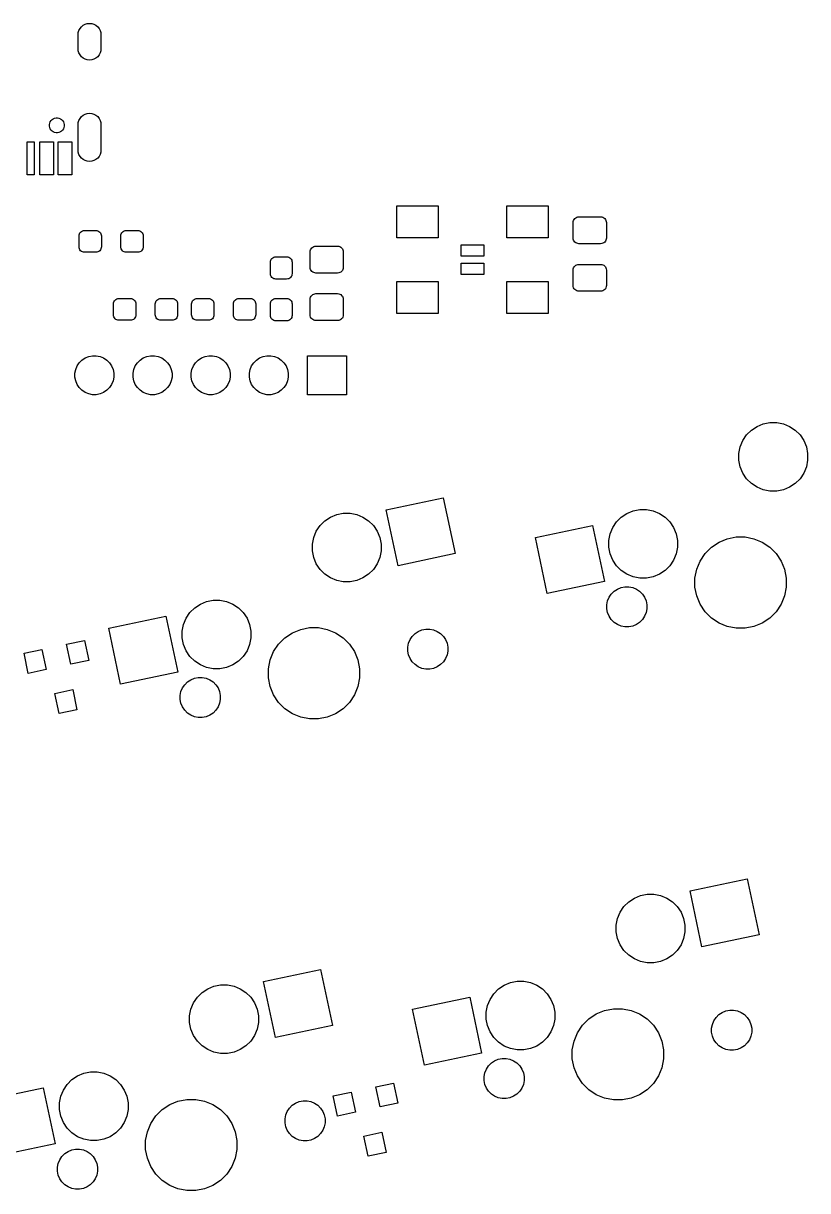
# Model space of a CAD drawing. Extents: x 25 to 360, y 20 to 134.
# Drawn here: x 194.9 to 229.2, y 83.1 to 134.1 of the extents above; entities that cross this region are included whole.
import ezdxf

# ---------------------------------------------------------------- set-up
doc = ezdxf.new("R2010")
doc.units = 0
doc.layers.add('BLACK', color=7, linetype='CONTINUOUS')

msp = doc.modelspace()

# ---------------------------------------------------------------- linework, layer by layer
at = {"layer": 'BLACK', "linetype": 'CONTINUOUS'}
for p, q in [((197.291, 133.642), (197.299, 133.715)), ((197.291, 132.993), (197.291, 133.642)), ((197.299, 133.715), (197.327, 133.81)), ((197.327, 133.81), (197.374, 133.897)), ((197.374, 133.897), (197.436, 133.973)), ((197.436, 133.973), (197.512, 134.035)), ((197.512, 134.035), (197.599, 134.082)), ((197.599, 134.082), (197.693, 134.11)), ((197.693, 134.11), (197.791, 134.12)), ((197.791, 134.12), (197.89, 134.11)), ((197.89, 134.11), (197.984, 134.082)), ((197.984, 134.082), (198.071, 134.035)), ((198.071, 134.035), (198.147, 133.973)), ((198.147, 133.973), (198.209, 133.897)), ((198.209, 133.897), (198.256, 133.81)), ((198.256, 133.81), (198.284, 133.715)), ((198.284, 133.715), (198.291, 133.642)), ((198.291, 133.642), (198.291, 132.993)), ((197.299, 132.919), (197.291, 132.993)), ((197.327, 132.825), (197.299, 132.919)), ((197.374, 132.738), (197.327, 132.825)), ((197.436, 132.662), (197.374, 132.738)), ((197.512, 132.6), (197.436, 132.662)), ((197.599, 132.553), (197.512, 132.6)), ((198.071, 132.6), (197.984, 132.553)), ((198.147, 132.662), (198.071, 132.6)), ((198.209, 132.738), (198.147, 132.662)), ((198.256, 132.825), (198.209, 132.738)), ((198.284, 132.919), (198.256, 132.825)), ((198.291, 132.993), (198.284, 132.919)), ((197.693, 132.525), (197.599, 132.553)), ((197.791, 132.515), (197.693, 132.525)), ((197.89, 132.525), (197.791, 132.515)), ((197.984, 132.553), (197.89, 132.525)), ((197.436, 130.043), (197.512, 130.105)), ((197.512, 130.105), (197.599, 130.152)), ((197.599, 130.152), (197.693, 130.18)), ((197.693, 130.18), (197.791, 130.19)), ((197.791, 130.19), (197.89, 130.18)), ((197.89, 130.18), (197.984, 130.152)), ((197.984, 130.152), (198.071, 130.105)), ((198.071, 130.105), (198.147, 130.043)), ((196.036, 129.699), (196.049, 129.762)), ((196.036, 129.635), (196.036, 129.699)), ((196.049, 129.573), (196.036, 129.635)), ((196.049, 129.762), (196.073, 129.821)), ((196.073, 129.513), (196.049, 129.573)), ((196.073, 129.821), (196.109, 129.875)), ((196.109, 129.875), (196.154, 129.92)), ((196.154, 129.92), (196.208, 129.955)), ((196.208, 129.955), (196.267, 129.98)), ((196.267, 129.98), (196.329, 129.992)), ((196.329, 129.992), (196.394, 129.992)), ((196.394, 129.992), (196.456, 129.98)), ((196.456, 129.98), (196.515, 129.955)), ((196.515, 129.955), (196.569, 129.92)), ((196.569, 129.92), (196.614, 129.875)), ((196.614, 129.875), (196.65, 129.821)), ((196.65, 129.821), (196.674, 129.762)), ((196.674, 129.573), (196.65, 129.513)), ((196.674, 129.762), (196.686, 129.699)), ((196.686, 129.635), (196.674, 129.573)), ((196.686, 129.699), (196.686, 129.635)), ((197.291, 129.712), (197.299, 129.785)), ((197.291, 128.563), (197.291, 129.712)), ((197.299, 129.785), (197.327, 129.88)), ((197.327, 129.88), (197.374, 129.967)), ((197.374, 129.967), (197.436, 130.043)), ((198.147, 130.043), (198.209, 129.967)), ((198.209, 129.967), (198.256, 129.88)), ((198.256, 129.88), (198.284, 129.785)), ((198.284, 129.785), (198.291, 129.712)), ((198.291, 129.712), (198.291, 128.563)), ((196.109, 129.46), (196.073, 129.513)), ((196.154, 129.415), (196.109, 129.46)), ((196.208, 129.379), (196.154, 129.415)), ((196.267, 129.355), (196.208, 129.379)), ((196.329, 129.342), (196.267, 129.355)), ((196.394, 129.342), (196.329, 129.342)), ((196.456, 129.355), (196.394, 129.342)), ((196.515, 129.379), (196.456, 129.355)), ((196.569, 129.415), (196.515, 129.379)), ((196.614, 129.46), (196.569, 129.415)), ((196.65, 129.513), (196.614, 129.46)), ((195.071, 127.497), (195.071, 128.947)), ((195.071, 128.947), (195.371, 128.947)), ((195.371, 128.947), (195.371, 127.497)), ((195.621, 127.497), (195.621, 128.947)), ((195.621, 128.947), (196.221, 128.947)), ((196.221, 128.947), (196.221, 127.497)), ((196.421, 127.497), (196.421, 128.947)), ((196.421, 128.947), (197.021, 128.947)), ((197.021, 128.947), (197.021, 127.497)), ((197.299, 128.489), (197.291, 128.563)), ((198.291, 128.563), (198.284, 128.489)), ((197.327, 128.395), (197.299, 128.489)), ((197.374, 128.308), (197.327, 128.395)), ((197.436, 128.232), (197.374, 128.308)), ((197.512, 128.17), (197.436, 128.232)), ((197.599, 128.123), (197.512, 128.17)), ((197.693, 128.095), (197.599, 128.123)), ((197.791, 128.085), (197.693, 128.095)), ((197.89, 128.095), (197.791, 128.085)), ((197.984, 128.123), (197.89, 128.095)), ((198.071, 128.17), (197.984, 128.123)), ((198.147, 128.232), (198.071, 128.17)), ((198.209, 128.308), (198.147, 128.232)), ((198.256, 128.395), (198.209, 128.308)), ((198.284, 128.489), (198.256, 128.395)), ((195.371, 127.497), (195.071, 127.497)), ((196.221, 127.497), (195.621, 127.497)), ((197.021, 127.497), (196.421, 127.497)), ((211.22, 124.747), (211.22, 126.147)), ((211.22, 126.147), (213.02, 126.147)), ((213.02, 126.147), (213.02, 124.747)), ((216.02, 124.747), (216.02, 126.147)), ((216.02, 126.147), (217.82, 126.147)), ((217.82, 126.147), (217.82, 124.747)), ((218.916, 125.416), (218.921, 125.465)), ((218.921, 125.465), (218.936, 125.512)), ((218.936, 125.512), (218.959, 125.555)), ((218.959, 125.555), (218.99, 125.593)), ((218.99, 125.593), (219.028, 125.624)), ((219.028, 125.624), (219.071, 125.647)), ((219.071, 125.647), (219.118, 125.661)), ((219.118, 125.661), (219.166, 125.666)), ((219.166, 125.666), (220.116, 125.666)), ((220.116, 125.666), (220.165, 125.661)), ((220.165, 125.661), (220.212, 125.647)), ((220.212, 125.647), (220.255, 125.624)), ((220.255, 125.624), (220.293, 125.593)), ((220.293, 125.593), (220.324, 125.555)), ((220.324, 125.555), (220.347, 125.512)), ((220.347, 125.512), (220.362, 125.465)), ((220.362, 125.465), (220.366, 125.416)), ((197.35, 124.921), (197.372, 124.962)), ((197.372, 124.962), (197.401, 124.998)), ((197.401, 124.998), (197.437, 125.027)), ((197.437, 125.027), (197.478, 125.049)), ((197.478, 125.049), (197.523, 125.063)), ((197.523, 125.063), (197.569, 125.067)), ((197.569, 125.067), (198.069, 125.067)), ((198.069, 125.067), (198.115, 125.063)), ((198.115, 125.063), (198.16, 125.049)), ((198.16, 125.049), (198.201, 125.027)), ((198.201, 125.027), (198.237, 124.998)), ((198.237, 124.998), (198.266, 124.962)), ((198.266, 124.962), (198.288, 124.921)), ((199.175, 124.921), (199.197, 124.962)), ((199.197, 124.962), (199.226, 124.998)), ((199.226, 124.998), (199.262, 125.027)), ((199.262, 125.027), (199.303, 125.049)), ((199.303, 125.049), (199.348, 125.063)), ((199.348, 125.063), (199.394, 125.067)), ((199.394, 125.067), (199.894, 125.067)), ((199.894, 125.067), (199.94, 125.063)), ((199.94, 125.063), (199.985, 125.049)), ((199.985, 125.049), (200.026, 125.027)), ((200.026, 125.027), (200.062, 124.998)), ((200.062, 124.998), (200.091, 124.962)), ((200.091, 124.962), (200.113, 124.921)), ((218.916, 124.741), (218.916, 125.416)), ((220.366, 125.416), (220.366, 124.741)), ((197.331, 124.83), (197.336, 124.876)), ((197.331, 124.355), (197.331, 124.83)), ((197.336, 124.876), (197.35, 124.921)), ((198.288, 124.921), (198.302, 124.876)), ((198.302, 124.876), (198.306, 124.83)), ((198.306, 124.83), (198.306, 124.355)), ((199.156, 124.83), (199.161, 124.876)), ((199.156, 124.355), (199.156, 124.83)), ((199.161, 124.876), (199.175, 124.921)), ((200.113, 124.921), (200.127, 124.876)), ((200.127, 124.876), (200.131, 124.83)), ((200.131, 124.83), (200.131, 124.355)), ((213.02, 124.747), (211.22, 124.747)), ((214.02, 123.947), (214.02, 124.447)), ((214.02, 124.447), (215.02, 124.447)), ((215.02, 124.447), (215.02, 123.947)), ((217.82, 124.747), (216.02, 124.747)), ((218.921, 124.692), (218.916, 124.741)), ((218.936, 124.645), (218.921, 124.692)), ((218.959, 124.602), (218.936, 124.645)), ((218.99, 124.564), (218.959, 124.602)), ((219.028, 124.533), (218.99, 124.564)), ((219.071, 124.51), (219.028, 124.533)), ((219.118, 124.496), (219.071, 124.51)), ((219.166, 124.491), (219.118, 124.496)), ((220.116, 124.491), (219.166, 124.491)), ((220.165, 124.496), (220.116, 124.491)), ((220.212, 124.51), (220.165, 124.496)), ((220.255, 124.533), (220.212, 124.51)), ((220.293, 124.564), (220.255, 124.533)), ((220.324, 124.602), (220.293, 124.564)), ((220.347, 124.645), (220.324, 124.602)), ((220.362, 124.692), (220.347, 124.645)), ((220.366, 124.741), (220.362, 124.692)), ((197.336, 124.309), (197.331, 124.355)), ((197.35, 124.264), (197.336, 124.309)), ((197.372, 124.223), (197.35, 124.264)), ((197.401, 124.187), (197.372, 124.223)), ((197.437, 124.157), (197.401, 124.187)), ((197.478, 124.135), (197.437, 124.157)), ((197.523, 124.122), (197.478, 124.135)), ((197.569, 124.117), (197.523, 124.122)), ((198.069, 124.117), (197.569, 124.117)), ((198.115, 124.122), (198.069, 124.117)), ((198.16, 124.135), (198.115, 124.122)), ((198.201, 124.157), (198.16, 124.135)), ((198.237, 124.187), (198.201, 124.157)), ((198.266, 124.223), (198.237, 124.187)), ((198.288, 124.264), (198.266, 124.223)), ((198.302, 124.309), (198.288, 124.264)), ((198.306, 124.355), (198.302, 124.309)), ((199.161, 124.309), (199.156, 124.355)), ((199.175, 124.264), (199.161, 124.309)), ((199.197, 124.223), (199.175, 124.264)), ((199.226, 124.187), (199.197, 124.223)), ((199.262, 124.157), (199.226, 124.187)), ((199.303, 124.135), (199.262, 124.157)), ((199.348, 124.122), (199.303, 124.135)), ((199.394, 124.117), (199.348, 124.122)), ((199.894, 124.117), (199.394, 124.117)), ((199.94, 124.122), (199.894, 124.117)), ((199.985, 124.135), (199.94, 124.122)), ((200.026, 124.157), (199.985, 124.135)), ((200.062, 124.187), (200.026, 124.157)), ((200.091, 124.223), (200.062, 124.187)), ((200.113, 124.264), (200.091, 124.223)), ((200.127, 124.309), (200.113, 124.264)), ((200.131, 124.355), (200.127, 124.309)), ((207.426, 124.135), (207.431, 124.184)), ((207.426, 123.46), (207.426, 124.135)), ((207.431, 124.184), (207.446, 124.231)), ((207.446, 124.231), (207.469, 124.274)), ((207.469, 124.274), (207.5, 124.312)), ((207.5, 124.312), (207.538, 124.343)), ((207.538, 124.343), (207.581, 124.366)), ((207.581, 124.366), (207.628, 124.38)), ((207.628, 124.38), (207.676, 124.385)), ((207.676, 124.385), (208.626, 124.385)), ((208.626, 124.385), (208.675, 124.38)), ((208.675, 124.38), (208.722, 124.366)), ((208.722, 124.366), (208.765, 124.343)), ((208.765, 124.343), (208.803, 124.312)), ((208.803, 124.312), (208.834, 124.274)), ((208.834, 124.274), (208.857, 124.231)), ((208.857, 124.231), (208.872, 124.184)), ((208.872, 124.184), (208.876, 124.135)), ((208.876, 124.135), (208.876, 123.46)), ((215.02, 123.947), (214.02, 123.947)), ((205.688, 123.685), (205.692, 123.731)), ((205.688, 123.185), (205.688, 123.685)), ((205.692, 123.731), (205.706, 123.776)), ((205.706, 123.776), (205.728, 123.817)), ((205.728, 123.817), (205.757, 123.853)), ((205.757, 123.853), (205.793, 123.882)), ((205.793, 123.882), (205.834, 123.904)), ((205.834, 123.904), (205.879, 123.918)), ((205.879, 123.918), (205.925, 123.922)), ((205.925, 123.922), (206.4, 123.922)), ((206.4, 123.922), (206.447, 123.918)), ((206.447, 123.918), (206.491, 123.904)), ((206.491, 123.904), (206.532, 123.882)), ((206.532, 123.882), (206.568, 123.853)), ((206.568, 123.853), (206.598, 123.817)), ((206.598, 123.817), (206.62, 123.776)), ((206.62, 123.776), (206.633, 123.731)), ((206.633, 123.731), (206.638, 123.685)), ((206.638, 123.685), (206.638, 123.185)), ((207.431, 123.411), (207.426, 123.46)), ((208.876, 123.46), (208.872, 123.411)), ((214.02, 123.147), (214.02, 123.647)), ((214.02, 123.647), (215.02, 123.647)), ((215.02, 123.647), (215.02, 123.147)), ((218.921, 123.39), (218.936, 123.437)), ((218.936, 123.437), (218.959, 123.48)), ((218.959, 123.48), (218.99, 123.518)), ((218.99, 123.518), (219.028, 123.549)), ((219.028, 123.549), (219.071, 123.572)), ((219.071, 123.572), (219.118, 123.586)), ((219.118, 123.586), (219.166, 123.591)), ((219.166, 123.591), (220.116, 123.591)), ((220.116, 123.591), (220.165, 123.586)), ((220.165, 123.586), (220.212, 123.572)), ((220.212, 123.572), (220.255, 123.549)), ((220.255, 123.549), (220.293, 123.518)), ((220.293, 123.518), (220.324, 123.48)), ((220.324, 123.48), (220.347, 123.437)), ((220.347, 123.437), (220.362, 123.39)), ((205.692, 123.139), (205.688, 123.185)), ((205.706, 123.094), (205.692, 123.139)), ((205.728, 123.053), (205.706, 123.094)), ((205.757, 123.017), (205.728, 123.053)), ((205.793, 122.987), (205.757, 123.017)), ((205.834, 122.965), (205.793, 122.987)), ((205.879, 122.952), (205.834, 122.965)), ((205.925, 122.947), (205.879, 122.952)), ((206.4, 122.947), (205.925, 122.947)), ((206.447, 122.952), (206.4, 122.947)), ((206.491, 122.965), (206.447, 122.952)), ((206.532, 122.987), (206.491, 122.965)), ((206.568, 123.017), (206.532, 122.987)), ((206.598, 123.053), (206.568, 123.017)), ((206.62, 123.094), (206.598, 123.053)), ((206.633, 123.139), (206.62, 123.094)), ((206.638, 123.185), (206.633, 123.139)), ((207.446, 123.364), (207.431, 123.411)), ((207.469, 123.321), (207.446, 123.364)), ((207.5, 123.283), (207.469, 123.321)), ((207.538, 123.252), (207.5, 123.283)), ((207.581, 123.229), (207.538, 123.252)), ((207.628, 123.215), (207.581, 123.229)), ((207.676, 123.21), (207.628, 123.215)), ((208.626, 123.21), (207.676, 123.21)), ((208.675, 123.215), (208.626, 123.21)), ((208.722, 123.229), (208.675, 123.215)), ((208.765, 123.252), (208.722, 123.229)), ((208.803, 123.283), (208.765, 123.252)), ((208.834, 123.321), (208.803, 123.283)), ((208.857, 123.364), (208.834, 123.321)), ((208.872, 123.411), (208.857, 123.364)), ((215.02, 123.147), (214.02, 123.147)), ((218.916, 123.341), (218.921, 123.39)), ((218.916, 122.666), (218.916, 123.341)), ((220.362, 123.39), (220.366, 123.341)), ((220.366, 123.341), (220.366, 122.666)), ((211.22, 121.447), (211.22, 122.847)), ((211.22, 122.847), (213.02, 122.847)), ((213.02, 122.847), (213.02, 121.447)), ((216.02, 121.447), (216.02, 122.847)), ((216.02, 122.847), (217.82, 122.847)), ((217.82, 122.847), (217.82, 121.447)), ((218.921, 122.617), (218.916, 122.666)), ((218.936, 122.57), (218.921, 122.617)), ((218.959, 122.527), (218.936, 122.57)), ((218.99, 122.489), (218.959, 122.527)), ((219.028, 122.458), (218.99, 122.489)), ((219.071, 122.435), (219.028, 122.458)), ((219.118, 122.421), (219.071, 122.435)), ((219.166, 122.416), (219.118, 122.421)), ((220.116, 122.416), (219.166, 122.416)), ((220.165, 122.421), (220.116, 122.416)), ((220.212, 122.435), (220.165, 122.421)), ((220.255, 122.458), (220.212, 122.435)), ((220.293, 122.489), (220.255, 122.458)), ((220.324, 122.527), (220.293, 122.489)), ((220.347, 122.57), (220.324, 122.527)), ((220.362, 122.617), (220.347, 122.57)), ((220.366, 122.666), (220.362, 122.617)), ((198.839, 121.86), (198.844, 121.906)), ((198.844, 121.906), (198.857, 121.951)), ((198.857, 121.951), (198.879, 121.992)), ((198.879, 121.992), (198.909, 122.028)), ((198.909, 122.028), (198.945, 122.057)), ((198.945, 122.057), (198.986, 122.079)), ((198.986, 122.079), (199.03, 122.093)), ((199.03, 122.093), (199.076, 122.097)), ((199.076, 122.097), (199.576, 122.097)), ((199.576, 122.097), (199.623, 122.093)), ((199.623, 122.093), (199.667, 122.079)), ((199.667, 122.079), (199.708, 122.057)), ((199.708, 122.057), (199.744, 122.028)), ((199.744, 122.028), (199.774, 121.992)), ((199.774, 121.992), (199.796, 121.951)), ((199.796, 121.951), (199.809, 121.906)), ((199.809, 121.906), (199.814, 121.86)), ((200.664, 121.86), (200.669, 121.906)), ((200.669, 121.906), (200.682, 121.951)), ((200.682, 121.951), (200.704, 121.992)), ((200.704, 121.992), (200.734, 122.028)), ((200.734, 122.028), (200.77, 122.057)), ((200.77, 122.057), (200.811, 122.079)), ((200.811, 122.079), (200.855, 122.093)), ((200.855, 122.093), (200.901, 122.097)), ((200.901, 122.097), (201.401, 122.097)), ((201.401, 122.097), (201.448, 122.093)), ((201.448, 122.093), (201.492, 122.079)), ((201.492, 122.079), (201.533, 122.057)), ((201.533, 122.057), (201.569, 122.028)), ((201.569, 122.028), (201.599, 121.992)), ((201.599, 121.992), (201.621, 121.951)), ((201.621, 121.951), (201.634, 121.906)), ((201.634, 121.906), (201.639, 121.86)), ((202.25, 121.86), (202.255, 121.906)), ((202.255, 121.906), (202.268, 121.951)), ((202.268, 121.951), (202.29, 121.992)), ((202.29, 121.992), (202.32, 122.028)), ((202.32, 122.028), (202.356, 122.057)), ((202.356, 122.057), (202.397, 122.079)), ((202.397, 122.079), (202.441, 122.093)), ((202.441, 122.093), (202.488, 122.097)), ((202.488, 122.097), (202.988, 122.097)), ((202.988, 122.097), (203.034, 122.093)), ((203.034, 122.093), (203.079, 122.079)), ((203.079, 122.079), (203.12, 122.057)), ((203.12, 122.057), (203.156, 122.028)), ((203.156, 122.028), (203.185, 121.992)), ((203.185, 121.992), (203.207, 121.951)), ((203.207, 121.951), (203.221, 121.906)), ((203.221, 121.906), (203.225, 121.86)), ((204.075, 121.86), (204.08, 121.906)), ((204.08, 121.906), (204.093, 121.951)), ((204.093, 121.951), (204.115, 121.992)), ((204.115, 121.992), (204.145, 122.028)), ((204.145, 122.028), (204.181, 122.057)), ((204.181, 122.057), (204.222, 122.079)), ((204.222, 122.079), (204.266, 122.093)), ((204.266, 122.093), (204.313, 122.097)), ((204.313, 122.097), (204.813, 122.097)), ((204.813, 122.097), (204.859, 122.093)), ((204.859, 122.093), (204.904, 122.079)), ((204.904, 122.079), (204.945, 122.057)), ((204.945, 122.057), (204.981, 122.028)), ((204.981, 122.028), (205.01, 121.992)), ((205.01, 121.992), (205.032, 121.951)), ((205.032, 121.951), (205.046, 121.906)), ((205.046, 121.906), (205.05, 121.86)), ((205.688, 121.86), (205.692, 121.906)), ((205.692, 121.906), (205.706, 121.951)), ((205.706, 121.951), (205.728, 121.992)), ((205.728, 121.992), (205.757, 122.028)), ((205.757, 122.028), (205.793, 122.057)), ((205.793, 122.057), (205.834, 122.079)), ((205.834, 122.079), (205.879, 122.093)), ((205.879, 122.093), (205.925, 122.097)), ((205.925, 122.097), (206.4, 122.097)), ((206.4, 122.097), (206.447, 122.093)), ((206.447, 122.093), (206.491, 122.079)), ((206.491, 122.079), (206.532, 122.057)), ((206.532, 122.057), (206.568, 122.028)), ((206.568, 122.028), (206.598, 121.992)), ((206.598, 121.992), (206.62, 121.951)), ((206.62, 121.951), (206.633, 121.906)), ((206.633, 121.906), (206.638, 121.86)), ((207.426, 122.06), (207.431, 122.109)), ((207.426, 121.385), (207.426, 122.06)), ((207.431, 122.109), (207.446, 122.156)), ((207.446, 122.156), (207.469, 122.199)), ((207.469, 122.199), (207.5, 122.237)), ((207.5, 122.237), (207.538, 122.268)), ((207.538, 122.268), (207.581, 122.291)), ((207.581, 122.291), (207.628, 122.305)), ((207.628, 122.305), (207.676, 122.31)), ((207.676, 122.31), (208.626, 122.31)), ((208.626, 122.31), (208.675, 122.305)), ((208.675, 122.305), (208.722, 122.291)), ((208.722, 122.291), (208.765, 122.268)), ((208.765, 122.268), (208.803, 122.237)), ((208.803, 122.237), (208.834, 122.199)), ((208.834, 122.199), (208.857, 122.156)), ((208.857, 122.156), (208.872, 122.109)), ((208.872, 122.109), (208.876, 122.06)), ((208.876, 122.06), (208.876, 121.385)), ((198.839, 121.385), (198.839, 121.86)), ((198.844, 121.339), (198.839, 121.385)), ((199.814, 121.385), (199.809, 121.339)), ((199.814, 121.86), (199.814, 121.385)), ((200.664, 121.385), (200.664, 121.86)), ((200.669, 121.339), (200.664, 121.385)), ((201.639, 121.385), (201.634, 121.339)), ((201.639, 121.86), (201.639, 121.385)), ((202.25, 121.385), (202.25, 121.86)), ((202.255, 121.339), (202.25, 121.385)), ((203.225, 121.385), (203.221, 121.339)), ((203.225, 121.86), (203.225, 121.385)), ((204.075, 121.385), (204.075, 121.86)), ((204.08, 121.339), (204.075, 121.385)), ((205.05, 121.385), (205.046, 121.339)), ((205.05, 121.86), (205.05, 121.385)), ((205.688, 121.36), (205.688, 121.86)), ((206.638, 121.86), (206.638, 121.36)), ((207.431, 121.336), (207.426, 121.385)), ((208.876, 121.385), (208.872, 121.336)), ((213.02, 121.447), (211.22, 121.447)), ((217.82, 121.447), (216.02, 121.447)), ((198.857, 121.294), (198.844, 121.339)), ((198.879, 121.253), (198.857, 121.294)), ((198.909, 121.217), (198.879, 121.253)), ((198.945, 121.187), (198.909, 121.217)), ((198.986, 121.165), (198.945, 121.187)), ((199.03, 121.152), (198.986, 121.165)), ((199.076, 121.147), (199.03, 121.152)), ((199.576, 121.147), (199.076, 121.147)), ((199.623, 121.152), (199.576, 121.147)), ((199.667, 121.165), (199.623, 121.152)), ((199.708, 121.187), (199.667, 121.165)), ((199.744, 121.217), (199.708, 121.187)), ((199.774, 121.253), (199.744, 121.217)), ((199.796, 121.294), (199.774, 121.253)), ((199.809, 121.339), (199.796, 121.294)), ((200.682, 121.294), (200.669, 121.339)), ((200.704, 121.253), (200.682, 121.294)), ((200.734, 121.217), (200.704, 121.253)), ((200.77, 121.187), (200.734, 121.217)), ((200.811, 121.165), (200.77, 121.187)), ((200.855, 121.152), (200.811, 121.165)), ((200.901, 121.147), (200.855, 121.152)), ((201.401, 121.147), (200.901, 121.147)), ((201.448, 121.152), (201.401, 121.147)), ((201.492, 121.165), (201.448, 121.152)), ((201.533, 121.187), (201.492, 121.165)), ((201.569, 121.217), (201.533, 121.187)), ((201.599, 121.253), (201.569, 121.217)), ((201.621, 121.294), (201.599, 121.253)), ((201.634, 121.339), (201.621, 121.294)), ((202.268, 121.294), (202.255, 121.339)), ((202.29, 121.253), (202.268, 121.294)), ((202.32, 121.217), (202.29, 121.253)), ((202.356, 121.187), (202.32, 121.217)), ((202.397, 121.165), (202.356, 121.187)), ((202.441, 121.152), (202.397, 121.165)), ((202.488, 121.147), (202.441, 121.152)), ((202.988, 121.147), (202.488, 121.147)), ((203.034, 121.152), (202.988, 121.147)), ((203.079, 121.165), (203.034, 121.152)), ((203.12, 121.187), (203.079, 121.165)), ((203.156, 121.217), (203.12, 121.187)), ((203.185, 121.253), (203.156, 121.217)), ((203.207, 121.294), (203.185, 121.253)), ((203.221, 121.339), (203.207, 121.294)), ((204.093, 121.294), (204.08, 121.339)), ((204.115, 121.253), (204.093, 121.294)), ((204.145, 121.217), (204.115, 121.253)), ((204.181, 121.187), (204.145, 121.217)), ((204.222, 121.165), (204.181, 121.187)), ((204.266, 121.152), (204.222, 121.165)), ((204.313, 121.147), (204.266, 121.152)), ((204.813, 121.147), (204.313, 121.147)), ((204.859, 121.152), (204.813, 121.147)), ((204.904, 121.165), (204.859, 121.152)), ((204.945, 121.187), (204.904, 121.165)), ((204.981, 121.217), (204.945, 121.187)), ((205.01, 121.253), (204.981, 121.217)), ((205.032, 121.294), (205.01, 121.253)), ((205.046, 121.339), (205.032, 121.294)), ((205.692, 121.314), (205.688, 121.36)), ((205.706, 121.269), (205.692, 121.314)), ((205.728, 121.228), (205.706, 121.269)), ((205.757, 121.192), (205.728, 121.228)), ((205.793, 121.162), (205.757, 121.192)), ((205.834, 121.14), (205.793, 121.162)), ((205.879, 121.127), (205.834, 121.14)), ((205.925, 121.122), (205.879, 121.127)), ((206.4, 121.122), (205.925, 121.122)), ((206.447, 121.127), (206.4, 121.122)), ((206.491, 121.14), (206.447, 121.127)), ((206.532, 121.162), (206.491, 121.14)), ((206.568, 121.192), (206.532, 121.162)), ((206.598, 121.228), (206.568, 121.192)), ((206.62, 121.269), (206.598, 121.228)), ((206.633, 121.314), (206.62, 121.269)), ((206.638, 121.36), (206.633, 121.314)), ((207.446, 121.289), (207.431, 121.336)), ((207.469, 121.246), (207.446, 121.289)), ((207.5, 121.208), (207.469, 121.246)), ((207.538, 121.177), (207.5, 121.208)), ((207.581, 121.154), (207.538, 121.177)), ((207.628, 121.14), (207.581, 121.154)), ((207.676, 121.135), (207.628, 121.14)), ((208.626, 121.135), (207.676, 121.135)), ((208.675, 121.14), (208.626, 121.135)), ((208.722, 121.154), (208.675, 121.14)), ((208.765, 121.177), (208.722, 121.154)), ((208.803, 121.208), (208.765, 121.177)), ((208.834, 121.246), (208.803, 121.208)), ((208.857, 121.289), (208.834, 121.246)), ((208.872, 121.336), (208.857, 121.289)), ((197.343, 119.289), (197.461, 119.408)), ((197.461, 119.408), (197.6, 119.501)), ((197.6, 119.501), (197.755, 119.565)), ((197.755, 119.565), (197.919, 119.597)), ((197.919, 119.597), (198.086, 119.597)), ((198.086, 119.597), (198.251, 119.565)), ((198.251, 119.565), (198.405, 119.501)), ((198.405, 119.501), (198.545, 119.408)), ((198.545, 119.408), (198.663, 119.289)), ((199.883, 119.289), (200.001, 119.408)), ((200.001, 119.408), (200.14, 119.501)), ((200.14, 119.501), (200.295, 119.565)), ((200.295, 119.565), (200.459, 119.597)), ((200.459, 119.597), (200.626, 119.597)), ((200.626, 119.597), (200.791, 119.565)), ((200.791, 119.565), (200.945, 119.501)), ((200.945, 119.501), (201.085, 119.408)), ((201.085, 119.408), (201.203, 119.289)), ((202.423, 119.289), (202.541, 119.408)), ((202.541, 119.408), (202.68, 119.501)), ((202.68, 119.501), (202.835, 119.565)), ((202.835, 119.565), (202.999, 119.597)), ((202.999, 119.597), (203.166, 119.597)), ((203.166, 119.597), (203.331, 119.565)), ((203.331, 119.565), (203.485, 119.501)), ((203.485, 119.501), (203.625, 119.408)), ((203.625, 119.408), (203.743, 119.289)), ((204.963, 119.289), (205.081, 119.408)), ((205.081, 119.408), (205.22, 119.501)), ((205.22, 119.501), (205.375, 119.565)), ((205.375, 119.565), (205.539, 119.597)), ((205.539, 119.597), (205.706, 119.597)), ((205.706, 119.597), (205.871, 119.565)), ((205.871, 119.565), (206.025, 119.501)), ((206.025, 119.501), (206.165, 119.408)), ((206.165, 119.408), (206.283, 119.289)), ((207.313, 117.897), (207.313, 119.597)), ((207.313, 119.597), (209.013, 119.597)), ((209.013, 119.597), (209.013, 117.897)), ((197.153, 118.831), (197.185, 118.995)), ((197.153, 118.664), (197.153, 118.831)), ((197.185, 118.995), (197.249, 119.15)), ((197.249, 119.15), (197.343, 119.289)), ((198.663, 119.289), (198.756, 119.15)), ((198.756, 119.15), (198.82, 118.995)), ((198.82, 118.995), (198.853, 118.831)), ((198.853, 118.831), (198.853, 118.664)), ((199.693, 118.831), (199.725, 118.995)), ((199.693, 118.664), (199.693, 118.831)), ((199.725, 118.995), (199.789, 119.15)), ((199.789, 119.15), (199.883, 119.289)), ((201.203, 119.289), (201.296, 119.15)), ((201.296, 119.15), (201.36, 118.995)), ((201.36, 118.995), (201.393, 118.831)), ((201.393, 118.831), (201.393, 118.664)), ((202.233, 118.831), (202.265, 118.995)), ((202.233, 118.664), (202.233, 118.831)), ((202.265, 118.995), (202.329, 119.15)), ((202.329, 119.15), (202.423, 119.289)), ((203.743, 119.289), (203.836, 119.15)), ((203.836, 119.15), (203.9, 118.995)), ((203.9, 118.995), (203.933, 118.831)), ((203.933, 118.831), (203.933, 118.664)), ((204.773, 118.831), (204.805, 118.995)), ((204.773, 118.664), (204.773, 118.831)), ((204.805, 118.995), (204.869, 119.15)), ((204.869, 119.15), (204.963, 119.289)), ((206.283, 119.289), (206.376, 119.15)), ((206.376, 119.15), (206.44, 118.995)), ((206.44, 118.995), (206.473, 118.831)), ((206.473, 118.831), (206.473, 118.664)), ((197.185, 118.499), (197.153, 118.664)), ((197.249, 118.345), (197.185, 118.499)), ((197.343, 118.206), (197.249, 118.345)), ((198.756, 118.345), (198.663, 118.206)), ((198.82, 118.499), (198.756, 118.345)), ((198.853, 118.664), (198.82, 118.499)), ((199.725, 118.499), (199.693, 118.664)), ((199.789, 118.345), (199.725, 118.499)), ((199.883, 118.206), (199.789, 118.345)), ((201.296, 118.345), (201.203, 118.206)), ((201.36, 118.499), (201.296, 118.345)), ((201.393, 118.664), (201.36, 118.499)), ((202.265, 118.499), (202.233, 118.664)), ((202.329, 118.345), (202.265, 118.499)), ((202.423, 118.206), (202.329, 118.345)), ((203.836, 118.345), (203.743, 118.206)), ((203.9, 118.499), (203.836, 118.345)), ((203.933, 118.664), (203.9, 118.499)), ((204.805, 118.499), (204.773, 118.664)), ((204.869, 118.345), (204.805, 118.499)), ((204.963, 118.206), (204.869, 118.345)), ((206.376, 118.345), (206.283, 118.206)), ((206.44, 118.499), (206.376, 118.345)), ((206.473, 118.664), (206.44, 118.499)), ((197.461, 118.087), (197.343, 118.206)), ((197.6, 117.994), (197.461, 118.087)), ((197.755, 117.93), (197.6, 117.994)), ((197.919, 117.897), (197.755, 117.93)), ((198.086, 117.897), (197.919, 117.897)), ((198.251, 117.93), (198.086, 117.897)), ((198.405, 117.994), (198.251, 117.93)), ((198.545, 118.087), (198.405, 117.994)), ((198.663, 118.206), (198.545, 118.087)), ((200.001, 118.087), (199.883, 118.206)), ((200.14, 117.994), (200.001, 118.087)), ((200.295, 117.93), (200.14, 117.994)), ((200.459, 117.897), (200.295, 117.93)), ((200.626, 117.897), (200.459, 117.897)), ((200.791, 117.93), (200.626, 117.897)), ((200.945, 117.994), (200.791, 117.93)), ((201.085, 118.087), (200.945, 117.994)), ((201.203, 118.206), (201.085, 118.087)), ((202.541, 118.087), (202.423, 118.206)), ((202.68, 117.994), (202.541, 118.087)), ((202.835, 117.93), (202.68, 117.994)), ((202.999, 117.897), (202.835, 117.93)), ((203.166, 117.897), (202.999, 117.897)), ((203.331, 117.93), (203.166, 117.897)), ((203.485, 117.994), (203.331, 117.93)), ((203.625, 118.087), (203.485, 117.994)), ((203.743, 118.206), (203.625, 118.087)), ((205.081, 118.087), (204.963, 118.206)), ((205.22, 117.994), (205.081, 118.087)), ((205.375, 117.93), (205.22, 117.994)), ((205.539, 117.897), (205.375, 117.93)), ((205.706, 117.897), (205.539, 117.897)), ((205.871, 117.93), (205.706, 117.897)), ((206.025, 117.994), (205.871, 117.93)), ((206.165, 118.087), (206.025, 117.994)), ((206.283, 118.206), (206.165, 118.087)), ((209.013, 117.897), (207.313, 117.897)), ((226.492, 116.139), (226.701, 116.348)), ((226.701, 116.348), (226.947, 116.512)), ((226.947, 116.512), (227.22, 116.625)), ((227.22, 116.625), (227.51, 116.683)), ((227.51, 116.683), (227.805, 116.683)), ((227.805, 116.683), (228.095, 116.625)), ((228.095, 116.625), (228.368, 116.512)), ((228.368, 116.512), (228.614, 116.348)), ((228.614, 116.348), (228.823, 116.139)), ((226.215, 115.621), (226.328, 115.894)), ((226.328, 115.894), (226.492, 116.139)), ((228.823, 116.139), (228.987, 115.894)), ((228.987, 115.894), (229.1, 115.621)), ((226.157, 115.331), (226.215, 115.621)), ((226.157, 115.035), (226.157, 115.331)), ((229.1, 115.621), (229.157, 115.331)), ((229.157, 115.331), (229.157, 115.035)), ((226.215, 114.746), (226.157, 115.035)), ((229.157, 115.035), (229.1, 114.746)), ((226.328, 114.473), (226.215, 114.746)), ((226.492, 114.227), (226.328, 114.473)), ((228.987, 114.473), (228.823, 114.227)), ((229.1, 114.746), (228.987, 114.473)), ((226.701, 114.018), (226.492, 114.227)), ((226.947, 113.854), (226.701, 114.018)), ((227.22, 113.741), (226.947, 113.854)), ((227.51, 113.683), (227.22, 113.741)), ((228.095, 113.741), (227.805, 113.683)), ((228.368, 113.854), (228.095, 113.741)), ((228.614, 114.018), (228.368, 113.854)), ((228.823, 114.227), (228.614, 114.018)), ((210.746, 112.866), (213.241, 113.397)), ((213.241, 113.397), (213.761, 110.951)), ((227.805, 113.683), (227.51, 113.683)), ((208.586, 112.665), (208.876, 112.722)), ((208.876, 112.722), (209.171, 112.722)), ((209.171, 112.722), (209.461, 112.665)), ((211.266, 110.421), (210.746, 112.866)), ((221.018, 112.543), (221.264, 112.708)), ((221.264, 112.708), (221.537, 112.821)), ((221.537, 112.821), (221.826, 112.878)), ((221.826, 112.878), (222.122, 112.878)), ((222.122, 112.878), (222.412, 112.821)), ((222.412, 112.821), (222.685, 112.708)), ((222.685, 112.708), (222.93, 112.543)), ((207.859, 112.179), (208.067, 112.387)), ((208.067, 112.387), (208.313, 112.552)), ((208.313, 112.552), (208.586, 112.665)), ((209.461, 112.665), (209.734, 112.552)), ((209.734, 112.552), (209.98, 112.387)), ((209.98, 112.387), (210.189, 112.179)), ((220.645, 112.089), (220.809, 112.335)), ((220.809, 112.335), (221.018, 112.543)), ((222.93, 112.543), (223.139, 112.335)), ((223.139, 112.335), (223.304, 112.089)), ((207.581, 111.66), (207.694, 111.933)), ((207.694, 111.933), (207.859, 112.179)), ((210.189, 112.179), (210.353, 111.933)), ((210.353, 111.933), (210.466, 111.66)), ((217.264, 111.655), (219.758, 112.185)), ((219.758, 112.185), (220.278, 109.74)), ((220.474, 111.526), (220.532, 111.816)), ((220.532, 111.816), (220.645, 112.089)), ((223.304, 112.089), (223.417, 111.816)), ((223.417, 111.816), (223.474, 111.526)), ((207.524, 111.37), (207.581, 111.66)), ((207.524, 111.075), (207.524, 111.37)), ((210.466, 111.66), (210.524, 111.37)), ((210.524, 111.37), (210.524, 111.075)), ((217.784, 109.21), (217.264, 111.655)), ((220.474, 111.231), (220.474, 111.526)), ((220.532, 110.941), (220.474, 111.231)), ((223.474, 111.231), (223.417, 110.941)), ((223.474, 111.526), (223.474, 111.231)), ((224.68, 110.957), (224.958, 111.235)), ((224.958, 111.235), (225.285, 111.453)), ((225.285, 111.453), (225.647, 111.603)), ((225.647, 111.603), (226.033, 111.68)), ((226.033, 111.68), (226.425, 111.68)), ((226.425, 111.68), (226.811, 111.603)), ((226.811, 111.603), (227.174, 111.453)), ((227.174, 111.453), (227.5, 111.235)), ((227.5, 111.235), (227.778, 110.957)), ((207.581, 110.785), (207.524, 111.075)), ((207.694, 110.512), (207.581, 110.785)), ((210.466, 110.785), (210.353, 110.512)), ((210.524, 111.075), (210.466, 110.785)), ((213.761, 110.951), (211.266, 110.421)), ((220.645, 110.668), (220.532, 110.941)), ((220.809, 110.422), (220.645, 110.668)), ((223.304, 110.668), (223.139, 110.422)), ((223.417, 110.941), (223.304, 110.668)), ((224.462, 110.63), (224.68, 110.957)), ((227.778, 110.957), (227.996, 110.63)), ((207.859, 110.266), (207.694, 110.512)), ((208.067, 110.057), (207.859, 110.266)), ((210.189, 110.266), (209.98, 110.057)), ((210.353, 110.512), (210.189, 110.266)), ((221.018, 110.213), (220.809, 110.422)), ((221.264, 110.049), (221.018, 110.213)), ((222.93, 110.213), (222.685, 110.049)), ((223.139, 110.422), (222.93, 110.213)), ((224.235, 109.882), (224.312, 110.268)), ((224.312, 110.268), (224.462, 110.63)), ((227.996, 110.63), (228.146, 110.268)), ((228.146, 110.268), (228.223, 109.882)), ((208.313, 109.893), (208.067, 110.057)), ((208.586, 109.78), (208.313, 109.893)), ((208.876, 109.722), (208.586, 109.78)), ((209.171, 109.722), (208.876, 109.722)), ((209.461, 109.78), (209.171, 109.722)), ((209.734, 109.893), (209.461, 109.78)), ((209.98, 110.057), (209.734, 109.893)), ((220.278, 109.74), (217.784, 109.21)), ((221.537, 109.936), (221.264, 110.049)), ((221.826, 109.878), (221.537, 109.936)), ((222.122, 109.878), (221.826, 109.878)), ((222.412, 109.936), (222.122, 109.878)), ((222.685, 110.049), (222.412, 109.936)), ((224.235, 109.49), (224.235, 109.882)), ((228.223, 109.882), (228.223, 109.49)), ((220.485, 109.044), (220.58, 109.188)), ((220.58, 109.188), (220.702, 109.309)), ((220.702, 109.309), (220.846, 109.405)), ((220.846, 109.405), (221.005, 109.471)), ((221.005, 109.471), (221.174, 109.505)), ((221.174, 109.505), (221.346, 109.505)), ((221.346, 109.505), (221.515, 109.471)), ((221.515, 109.471), (221.675, 109.405)), ((221.675, 109.405), (221.818, 109.309)), ((221.818, 109.309), (221.94, 109.188)), ((221.94, 109.188), (222.035, 109.044)), ((224.312, 109.104), (224.235, 109.49)), ((228.223, 109.49), (228.146, 109.104)), ((202.384, 108.583), (202.63, 108.747)), ((202.63, 108.747), (202.903, 108.86)), ((202.903, 108.86), (203.193, 108.918)), ((203.193, 108.918), (203.488, 108.918)), ((203.488, 108.918), (203.778, 108.86)), ((203.778, 108.86), (204.051, 108.747)), ((204.051, 108.747), (204.297, 108.583)), ((220.385, 108.716), (220.419, 108.885)), ((220.385, 108.544), (220.385, 108.716)), ((220.419, 108.885), (220.485, 109.044)), ((222.035, 109.044), (222.101, 108.885)), ((222.101, 108.885), (222.135, 108.716)), ((222.135, 108.716), (222.135, 108.544)), ((224.462, 108.742), (224.312, 109.104)), ((224.68, 108.415), (224.462, 108.742)), ((227.996, 108.742), (227.778, 108.415)), ((228.146, 109.104), (227.996, 108.742)), ((198.63, 107.694), (201.124, 108.224)), ((201.124, 108.224), (201.644, 105.779)), ((201.898, 107.855), (202.011, 108.128)), ((202.011, 108.128), (202.175, 108.374)), ((202.175, 108.374), (202.384, 108.583)), ((204.297, 108.583), (204.506, 108.374)), ((204.506, 108.374), (204.67, 108.128)), ((204.67, 108.128), (204.783, 107.855)), ((220.419, 108.375), (220.385, 108.544)), ((220.485, 108.215), (220.419, 108.375)), ((220.58, 108.072), (220.485, 108.215)), ((222.035, 108.215), (221.94, 108.072)), ((222.101, 108.375), (222.035, 108.215)), ((222.135, 108.544), (222.101, 108.375)), ((224.958, 108.137), (224.68, 108.415)), ((225.285, 107.919), (224.958, 108.137)), ((227.5, 108.137), (227.174, 107.919)), ((227.778, 108.415), (227.5, 108.137)), ((199.15, 105.249), (198.63, 107.694)), ((201.841, 107.565), (201.898, 107.855)), ((204.783, 107.855), (204.841, 107.565)), ((206.651, 107.492), (207.014, 107.643)), ((207.014, 107.643), (207.399, 107.719)), ((207.399, 107.719), (207.792, 107.719)), ((207.792, 107.719), (208.177, 107.643)), ((208.177, 107.643), (208.54, 107.492)), ((212.15, 107.557), (212.309, 107.623)), ((212.309, 107.623), (212.478, 107.656)), ((212.478, 107.656), (212.651, 107.656)), ((212.651, 107.656), (212.82, 107.623)), ((212.82, 107.623), (212.979, 107.557)), ((220.702, 107.95), (220.58, 108.072)), ((220.846, 107.854), (220.702, 107.95)), ((221.005, 107.788), (220.846, 107.854)), ((221.174, 107.755), (221.005, 107.788)), ((221.346, 107.755), (221.174, 107.755)), ((221.515, 107.788), (221.346, 107.755)), ((221.675, 107.854), (221.515, 107.788)), ((221.818, 107.95), (221.675, 107.854)), ((221.94, 108.072), (221.818, 107.95)), ((225.647, 107.769), (225.285, 107.919)), ((226.033, 107.692), (225.647, 107.769)), ((226.425, 107.692), (226.033, 107.692)), ((226.811, 107.769), (226.425, 107.692)), ((227.174, 107.919), (226.811, 107.769)), ((196.786, 106.998), (197.569, 107.164)), ((197.569, 107.164), (197.756, 106.284)), ((201.841, 107.27), (201.841, 107.565)), ((201.898, 106.98), (201.841, 107.27)), ((204.841, 107.27), (204.783, 106.98)), ((204.841, 107.565), (204.841, 107.27)), ((206.047, 106.996), (206.324, 107.274)), ((206.324, 107.274), (206.651, 107.492)), ((208.54, 107.492), (208.866, 107.274)), ((208.866, 107.274), (209.144, 106.996)), ((211.723, 107.037), (211.789, 107.196)), ((211.789, 107.196), (211.885, 107.339)), ((211.885, 107.339), (212.007, 107.461)), ((212.007, 107.461), (212.15, 107.557)), ((212.979, 107.557), (213.122, 107.461)), ((213.122, 107.461), (213.244, 107.339)), ((213.244, 107.339), (213.34, 107.196)), ((213.34, 107.196), (213.406, 107.037)), ((194.928, 106.603), (195.71, 106.769)), ((195.115, 105.722), (194.928, 106.603)), ((195.71, 106.769), (195.897, 105.889)), ((196.973, 106.117), (196.786, 106.998)), ((202.011, 106.707), (201.898, 106.98)), ((202.175, 106.461), (202.011, 106.707)), ((204.67, 106.707), (204.506, 106.461)), ((204.783, 106.98), (204.67, 106.707)), ((205.678, 106.307), (205.828, 106.67)), ((205.828, 106.67), (206.047, 106.996)), ((209.144, 106.996), (209.362, 106.67)), ((209.362, 106.67), (209.513, 106.307)), ((211.689, 106.868), (211.723, 107.037)), ((211.689, 106.695), (211.689, 106.868)), ((211.723, 106.526), (211.689, 106.695)), ((213.406, 107.037), (213.439, 106.868)), ((213.439, 106.695), (213.406, 106.526)), ((213.439, 106.868), (213.439, 106.695)), ((197.756, 106.284), (196.973, 106.117)), ((202.384, 106.252), (202.175, 106.461)), ((202.63, 106.088), (202.384, 106.252)), ((202.903, 105.975), (202.63, 106.088)), ((204.051, 106.088), (203.778, 105.975)), ((204.297, 106.252), (204.051, 106.088)), ((204.506, 106.461), (204.297, 106.252)), ((205.601, 105.922), (205.678, 106.307)), ((209.513, 106.307), (209.589, 105.922)), ((211.789, 106.367), (211.723, 106.526)), ((211.885, 106.224), (211.789, 106.367)), ((212.007, 106.102), (211.885, 106.224)), ((212.15, 106.006), (212.007, 106.102)), ((213.122, 106.102), (212.979, 106.006)), ((213.244, 106.224), (213.122, 106.102)), ((213.34, 106.367), (213.244, 106.224)), ((213.406, 106.526), (213.34, 106.367)), ((195.897, 105.889), (195.115, 105.722)), ((201.644, 105.779), (199.15, 105.249)), ((203.193, 105.918), (202.903, 105.975)), ((203.488, 105.918), (203.193, 105.918)), ((203.778, 105.975), (203.488, 105.918)), ((205.601, 105.529), (205.601, 105.922)), ((209.589, 105.922), (209.589, 105.529)), ((212.309, 105.94), (212.15, 106.006)), ((212.478, 105.906), (212.309, 105.94)), ((212.651, 105.906), (212.478, 105.906)), ((212.82, 105.94), (212.651, 105.906)), ((212.979, 106.006), (212.82, 105.94)), ((201.785, 104.924), (201.851, 105.084)), ((201.851, 105.084), (201.947, 105.227)), ((201.947, 105.227), (202.069, 105.349)), ((202.069, 105.349), (202.212, 105.444)), ((202.212, 105.444), (202.371, 105.51)), ((202.371, 105.51), (202.54, 105.544)), ((202.54, 105.544), (202.713, 105.544)), ((202.713, 105.544), (202.882, 105.51)), ((202.882, 105.51), (203.041, 105.444)), ((203.041, 105.444), (203.184, 105.349)), ((203.184, 105.349), (203.306, 105.227)), ((203.306, 105.227), (203.402, 105.084)), ((203.402, 105.084), (203.468, 104.924)), ((205.678, 105.144), (205.601, 105.529)), ((205.828, 104.781), (205.678, 105.144)), ((209.513, 105.144), (209.362, 104.781)), ((209.589, 105.529), (209.513, 105.144)), ((196.273, 104.844), (197.055, 105.01)), ((196.46, 103.964), (196.273, 104.844)), ((197.055, 105.01), (197.242, 104.13)), ((201.751, 104.755), (201.785, 104.924)), ((201.751, 104.583), (201.751, 104.755)), ((201.785, 104.414), (201.751, 104.583)), ((203.468, 104.924), (203.501, 104.755)), ((203.501, 104.583), (203.468, 104.414)), ((203.501, 104.755), (203.501, 104.583)), ((206.047, 104.454), (205.828, 104.781)), ((209.362, 104.781), (209.144, 104.454)), ((197.242, 104.13), (196.46, 103.964)), ((201.851, 104.255), (201.785, 104.414)), ((201.947, 104.111), (201.851, 104.255)), ((202.069, 103.989), (201.947, 104.111)), ((203.306, 104.111), (203.184, 103.989)), ((203.402, 104.255), (203.306, 104.111)), ((203.468, 104.414), (203.402, 104.255)), ((206.324, 104.176), (206.047, 104.454)), ((206.651, 103.958), (206.324, 104.176)), ((208.866, 104.176), (208.54, 103.958)), ((209.144, 104.454), (208.866, 104.176)), ((202.212, 103.894), (202.069, 103.989)), ((202.371, 103.828), (202.212, 103.894)), ((202.54, 103.794), (202.371, 103.828)), ((202.713, 103.794), (202.54, 103.794)), ((202.882, 103.828), (202.713, 103.794)), ((203.041, 103.894), (202.882, 103.828)), ((203.184, 103.989), (203.041, 103.894)), ((207.014, 103.808), (206.651, 103.958)), ((207.399, 103.731), (207.014, 103.808)), ((207.792, 103.731), (207.399, 103.731)), ((208.177, 103.808), (207.792, 103.731)), ((208.54, 103.958), (208.177, 103.808)), ((224.02, 96.2172), (226.514, 96.7473)), ((226.514, 96.7473), (227.034, 94.302)), ((221.341, 95.7382), (221.587, 95.9023)), ((221.587, 95.9023), (221.86, 96.0154)), ((221.86, 96.0154), (222.15, 96.0731)), ((222.15, 96.0731), (222.445, 96.0731)), ((222.445, 96.0731), (222.735, 96.0154)), ((222.735, 96.0154), (223.008, 95.9023)), ((223.008, 95.9023), (223.254, 95.7382)), ((224.54, 93.7718), (224.02, 96.2172)), ((220.968, 95.2836), (221.132, 95.5292)), ((221.132, 95.5292), (221.341, 95.7382)), ((223.254, 95.7382), (223.462, 95.5292)), ((223.462, 95.5292), (223.627, 95.2836)), ((220.797, 94.7208), (220.855, 95.0106)), ((220.855, 95.0106), (220.968, 95.2836)), ((223.627, 95.2836), (223.74, 95.0106)), ((223.74, 95.0106), (223.797, 94.7208)), ((220.797, 94.4253), (220.797, 94.7208)), ((220.855, 94.1355), (220.797, 94.4253)), ((223.797, 94.4253), (223.74, 94.1355)), ((223.797, 94.7208), (223.797, 94.4253)), ((220.968, 93.8625), (220.855, 94.1355)), ((221.132, 93.6169), (220.968, 93.8625)), ((223.627, 93.8625), (223.462, 93.6169)), ((223.74, 94.1355), (223.627, 93.8625)), ((227.034, 94.302), (224.54, 93.7718)), ((221.341, 93.4079), (221.132, 93.6169)), ((221.587, 93.2438), (221.341, 93.4079)), ((223.254, 93.4079), (223.008, 93.2438)), ((223.462, 93.6169), (223.254, 93.4079)), ((221.86, 93.1307), (221.587, 93.2438)), ((222.15, 93.0731), (221.86, 93.1307)), ((222.445, 93.0731), (222.15, 93.0731)), ((222.735, 93.1307), (222.445, 93.0731)), ((223.008, 93.2438), (222.735, 93.1307)), ((205.386, 92.2565), (207.881, 92.7866)), ((207.881, 92.7866), (208.401, 90.3413)), ((202.707, 91.7775), (202.953, 91.9416)), ((202.953, 91.9416), (203.226, 92.0547)), ((203.226, 92.0547), (203.516, 92.1123)), ((203.516, 92.1123), (203.811, 92.1123)), ((203.811, 92.1123), (204.101, 92.0547)), ((204.101, 92.0547), (204.374, 91.9416)), ((204.374, 91.9416), (204.62, 91.7775)), ((205.906, 89.8111), (205.386, 92.2565)), ((215.449, 91.7245), (215.658, 91.9334)), ((215.658, 91.9334), (215.904, 92.0976)), ((215.904, 92.0976), (216.177, 92.2107)), ((216.177, 92.2107), (216.466, 92.2683)), ((216.466, 92.2683), (216.762, 92.2683)), ((216.762, 92.2683), (217.052, 92.2107)), ((217.052, 92.2107), (217.325, 92.0976)), ((217.325, 92.0976), (217.57, 91.9334)), ((217.57, 91.9334), (217.779, 91.7245)), ((202.221, 91.0499), (202.334, 91.3229)), ((202.334, 91.3229), (202.499, 91.5685)), ((202.499, 91.5685), (202.707, 91.7775)), ((204.62, 91.7775), (204.829, 91.5685)), ((204.829, 91.5685), (204.993, 91.3229)), ((204.993, 91.3229), (205.106, 91.0499)), ((211.904, 91.045), (214.398, 91.5752)), ((214.398, 91.5752), (214.918, 89.1298)), ((215.172, 91.2059), (215.285, 91.4788)), ((215.285, 91.4788), (215.449, 91.7245)), ((217.779, 91.7245), (217.944, 91.4788)), ((217.944, 91.4788), (218.057, 91.2059)), ((202.164, 90.7601), (202.221, 91.0499)), ((205.106, 91.0499), (205.164, 90.7601)), ((212.424, 88.5996), (211.904, 91.045)), ((215.114, 90.9161), (215.172, 91.2059)), ((215.114, 90.6206), (215.114, 90.9161)), ((218.057, 91.2059), (218.114, 90.9161)), ((218.114, 90.9161), (218.114, 90.6206)), ((219.598, 90.6247), (219.925, 90.8429)), ((219.925, 90.8429), (220.287, 90.9932)), ((220.287, 90.9932), (220.673, 91.0699)), ((220.673, 91.0699), (221.065, 91.0699)), ((221.065, 91.0699), (221.451, 90.9932)), ((221.451, 90.9932), (221.814, 90.8429)), ((221.814, 90.8429), (222.14, 90.6247)), ((225.158, 90.6899), (225.28, 90.8118)), ((225.28, 90.8118), (225.424, 90.9076)), ((225.424, 90.9076), (225.583, 90.9735)), ((225.583, 90.9735), (225.752, 91.0072)), ((225.752, 91.0072), (225.924, 91.0072)), ((225.924, 91.0072), (226.093, 90.9735)), ((226.093, 90.9735), (226.253, 90.9076)), ((226.253, 90.9076), (226.396, 90.8118)), ((226.396, 90.8118), (226.518, 90.6899)), ((202.164, 90.4646), (202.164, 90.7601)), ((202.221, 90.1748), (202.164, 90.4646)), ((205.164, 90.4646), (205.106, 90.1748)), ((205.164, 90.7601), (205.164, 90.4646)), ((208.401, 90.3413), (205.906, 89.8111)), ((215.172, 90.3308), (215.114, 90.6206)), ((215.285, 90.0578), (215.172, 90.3308)), ((218.057, 90.3308), (217.944, 90.0578)), ((218.114, 90.6206), (218.057, 90.3308)), ((219.102, 90.0204), (219.32, 90.347)), ((219.32, 90.347), (219.598, 90.6247)), ((222.14, 90.6247), (222.418, 90.347)), ((222.418, 90.347), (222.636, 90.0204)), ((224.963, 90.2183), (224.997, 90.3874)), ((224.997, 90.3874), (225.063, 90.5466)), ((225.063, 90.5466), (225.158, 90.6899)), ((226.518, 90.6899), (226.613, 90.5466)), ((226.613, 90.5466), (226.679, 90.3874)), ((226.679, 90.3874), (226.713, 90.2183)), ((202.334, 89.9018), (202.221, 90.1748)), ((202.499, 89.6561), (202.334, 89.9018)), ((204.993, 89.9018), (204.829, 89.6561)), ((205.106, 90.1748), (204.993, 89.9018)), ((215.449, 89.8121), (215.285, 90.0578)), ((215.658, 89.6032), (215.449, 89.8121)), ((217.779, 89.8121), (217.57, 89.6032)), ((217.944, 90.0578), (217.779, 89.8121)), ((218.952, 89.6576), (219.102, 90.0204)), ((222.636, 90.0204), (222.786, 89.6576)), ((224.963, 90.046), (224.963, 90.2183)), ((224.997, 89.8769), (224.963, 90.046)), ((225.063, 89.7177), (224.997, 89.8769)), ((226.679, 89.8769), (226.613, 89.7177)), ((226.713, 90.046), (226.679, 89.8769)), ((226.713, 90.2183), (226.713, 90.046)), ((202.707, 89.4472), (202.499, 89.6561)), ((202.953, 89.2831), (202.707, 89.4472)), ((203.226, 89.17), (202.953, 89.2831)), ((204.374, 89.2831), (204.101, 89.17)), ((204.62, 89.4472), (204.374, 89.2831)), ((204.829, 89.6561), (204.62, 89.4472)), ((215.904, 89.439), (215.658, 89.6032)), ((216.177, 89.326), (215.904, 89.439)), ((216.466, 89.2683), (216.177, 89.326)), ((216.762, 89.2683), (216.466, 89.2683)), ((217.052, 89.326), (216.762, 89.2683)), ((217.325, 89.439), (217.052, 89.326)), ((217.57, 89.6032), (217.325, 89.439)), ((218.875, 89.2723), (218.952, 89.6576)), ((218.875, 88.8796), (218.875, 89.2723)), ((222.786, 89.6576), (222.863, 89.2723)), ((222.863, 89.2723), (222.863, 88.8796)), ((225.158, 89.5744), (225.063, 89.7177)), ((225.28, 89.4525), (225.158, 89.5744)), ((225.424, 89.3567), (225.28, 89.4525)), ((225.583, 89.2908), (225.424, 89.3567)), ((225.752, 89.2572), (225.583, 89.2908)), ((225.924, 89.2572), (225.752, 89.2572)), ((226.093, 89.2908), (225.924, 89.2572)), ((226.253, 89.3567), (226.093, 89.2908)), ((226.396, 89.4525), (226.253, 89.3567)), ((226.518, 89.5744), (226.396, 89.4525)), ((226.613, 89.7177), (226.518, 89.5744)), ((203.516, 89.1123), (203.226, 89.17)), ((203.811, 89.1123), (203.516, 89.1123)), ((204.101, 89.17), (203.811, 89.1123)), ((214.918, 89.1298), (212.424, 88.5996)), ((215.342, 88.6994), (215.486, 88.7952)), ((215.486, 88.7952), (215.645, 88.8611)), ((215.645, 88.8611), (215.814, 88.8948)), ((215.814, 88.8948), (215.986, 88.8948)), ((215.986, 88.8948), (216.155, 88.8611)), ((216.155, 88.8611), (216.315, 88.7952)), ((216.315, 88.7952), (216.458, 88.6994)), ((218.952, 88.4944), (218.875, 88.8796)), ((222.863, 88.8796), (222.786, 88.4944)), ((197.27, 88.1369), (197.543, 88.25)), ((197.543, 88.25), (197.833, 88.3076)), ((197.833, 88.3076), (198.128, 88.3076)), ((198.128, 88.3076), (198.418, 88.25)), ((198.418, 88.25), (198.691, 88.1369)), ((215.025, 88.106), (215.059, 88.275)), ((215.059, 88.275), (215.125, 88.4342)), ((215.125, 88.4342), (215.22, 88.5776)), ((215.22, 88.5776), (215.342, 88.6994)), ((216.458, 88.6994), (216.58, 88.5776)), ((216.58, 88.5776), (216.675, 88.4342)), ((216.675, 88.4342), (216.741, 88.275)), ((216.741, 88.275), (216.775, 88.106)), ((219.102, 88.1315), (218.952, 88.4944)), ((222.786, 88.4944), (222.636, 88.1315)), ((196.651, 87.5181), (196.815, 87.7638)), ((196.815, 87.7638), (197.024, 87.9727)), ((197.024, 87.9727), (197.27, 88.1369)), ((198.691, 88.1369), (198.937, 87.9727)), ((198.937, 87.9727), (199.146, 87.7638)), ((199.146, 87.7638), (199.31, 87.5181)), ((210.291, 87.6582), (211.074, 87.8245)), ((211.074, 87.8245), (211.261, 86.9442)), ((215.025, 87.9336), (215.025, 88.106)), ((215.059, 87.7645), (215.025, 87.9336)), ((215.125, 87.6053), (215.059, 87.7645)), ((216.741, 87.7645), (216.675, 87.6053)), ((216.775, 87.9336), (216.741, 87.7645)), ((216.775, 88.106), (216.775, 87.9336)), ((219.32, 87.8049), (219.102, 88.1315)), ((219.598, 87.5272), (219.32, 87.8049)), ((222.418, 87.8049), (222.14, 87.5272)), ((222.636, 88.1315), (222.418, 87.8049)), ((193.27, 87.0843), (195.764, 87.6145)), ((195.764, 87.6145), (196.284, 85.1691)), ((196.481, 86.9553), (196.538, 87.2451)), ((196.538, 87.2451), (196.651, 87.5181)), ((199.31, 87.5181), (199.423, 87.2451)), ((199.423, 87.2451), (199.481, 86.9553)), ((208.433, 87.2632), (209.215, 87.4295)), ((208.62, 86.3829), (208.433, 87.2632)), ((209.215, 87.4295), (209.402, 86.5492)), ((210.478, 86.7779), (210.291, 87.6582)), ((215.22, 87.462), (215.125, 87.6053)), ((215.342, 87.3401), (215.22, 87.462)), ((215.486, 87.2444), (215.342, 87.3401)), ((215.645, 87.1784), (215.486, 87.2444)), ((216.315, 87.2444), (216.155, 87.1784)), ((216.458, 87.3401), (216.315, 87.2444)), ((216.58, 87.462), (216.458, 87.3401)), ((216.675, 87.6053), (216.58, 87.462)), ((219.925, 87.309), (219.598, 87.5272)), ((220.287, 87.1587), (219.925, 87.309)), ((221.814, 87.309), (221.451, 87.1587)), ((222.14, 87.5272), (221.814, 87.309)), ((196.481, 86.6599), (196.481, 86.9553)), ((199.481, 86.9553), (199.481, 86.6599)), ((200.964, 86.664), (201.291, 86.8822)), ((201.291, 86.8822), (201.654, 87.0325)), ((201.654, 87.0325), (202.039, 87.1092)), ((202.039, 87.1092), (202.432, 87.1092)), ((202.432, 87.1092), (202.817, 87.0325)), ((202.817, 87.0325), (203.18, 86.8822)), ((203.18, 86.8822), (203.506, 86.664)), ((206.429, 86.5859), (206.525, 86.7292)), ((206.525, 86.7292), (206.647, 86.8511)), ((206.647, 86.8511), (206.79, 86.9469)), ((206.79, 86.9469), (206.949, 87.0128)), ((206.949, 87.0128), (207.118, 87.0464)), ((207.118, 87.0464), (207.291, 87.0464)), ((207.291, 87.0464), (207.46, 87.0128)), ((207.46, 87.0128), (207.619, 86.9469)), ((207.619, 86.9469), (207.762, 86.8511)), ((207.762, 86.8511), (207.884, 86.7292)), ((207.884, 86.7292), (207.98, 86.5859)), ((211.261, 86.9442), (210.478, 86.7779)), ((215.814, 87.1448), (215.645, 87.1784)), ((215.986, 87.1448), (215.814, 87.1448)), ((216.155, 87.1784), (215.986, 87.1448)), ((220.673, 87.0821), (220.287, 87.1587)), ((221.065, 87.0821), (220.673, 87.0821)), ((221.451, 87.1587), (221.065, 87.0821)), ((196.538, 86.3701), (196.481, 86.6599)), ((196.651, 86.0971), (196.538, 86.3701)), ((199.423, 86.3701), (199.31, 86.0971)), ((199.481, 86.6599), (199.423, 86.3701)), ((200.468, 86.0597), (200.687, 86.3863)), ((200.687, 86.3863), (200.964, 86.664)), ((203.506, 86.664), (203.784, 86.3863)), ((203.784, 86.3863), (204.002, 86.0597)), ((206.329, 86.2576), (206.363, 86.4267)), ((206.329, 86.0853), (206.329, 86.2576)), ((206.363, 86.4267), (206.429, 86.5859)), ((207.98, 86.5859), (208.046, 86.4267)), ((208.046, 86.4267), (208.079, 86.2576)), ((208.079, 86.2576), (208.079, 86.0853)), ((209.402, 86.5492), (208.62, 86.3829)), ((196.815, 85.8514), (196.651, 86.0971)), ((197.024, 85.6425), (196.815, 85.8514)), ((199.146, 85.8514), (198.937, 85.6425)), ((199.31, 86.0971), (199.146, 85.8514)), ((200.241, 85.3116), (200.318, 85.6969)), ((200.318, 85.6969), (200.468, 86.0597)), ((204.002, 86.0597), (204.153, 85.6969)), ((204.153, 85.6969), (204.229, 85.3116)), ((206.363, 85.9162), (206.329, 86.0853)), ((206.429, 85.757), (206.363, 85.9162)), ((206.525, 85.6137), (206.429, 85.757)), ((207.98, 85.757), (207.884, 85.6137)), ((208.046, 85.9162), (207.98, 85.757)), ((208.079, 86.0853), (208.046, 85.9162)), ((196.284, 85.1691), (193.79, 84.6389)), ((197.27, 85.4783), (197.024, 85.6425)), ((197.543, 85.3652), (197.27, 85.4783)), ((197.833, 85.3076), (197.543, 85.3652)), ((198.128, 85.3076), (197.833, 85.3076)), ((198.418, 85.3652), (198.128, 85.3076)), ((198.691, 85.4783), (198.418, 85.3652)), ((198.937, 85.6425), (198.691, 85.4783)), ((200.241, 84.9189), (200.241, 85.3116)), ((204.229, 85.3116), (204.229, 84.9189)), ((206.647, 85.4918), (206.525, 85.6137)), ((206.79, 85.396), (206.647, 85.4918)), ((206.949, 85.3301), (206.79, 85.396)), ((207.118, 85.2964), (206.949, 85.3301)), ((207.291, 85.2964), (207.118, 85.2964)), ((207.46, 85.3301), (207.291, 85.2964)), ((207.619, 85.396), (207.46, 85.3301)), ((207.762, 85.4918), (207.619, 85.396)), ((207.884, 85.6137), (207.762, 85.4918)), ((209.778, 85.5044), (210.56, 85.6707)), ((209.965, 84.6241), (209.778, 85.5044)), ((210.56, 85.6707), (210.748, 84.7904)), ((196.587, 84.6168), (196.709, 84.7387)), ((196.709, 84.7387), (196.852, 84.8345)), ((196.852, 84.8345), (197.011, 84.9004)), ((197.011, 84.9004), (197.18, 84.9341)), ((197.18, 84.9341), (197.353, 84.9341)), ((197.353, 84.9341), (197.522, 84.9004)), ((197.522, 84.9004), (197.681, 84.8345)), ((197.681, 84.8345), (197.824, 84.7387)), ((197.824, 84.7387), (197.946, 84.6168)), ((200.318, 84.5337), (200.241, 84.9189)), ((204.229, 84.9189), (204.153, 84.5337)), ((210.748, 84.7904), (209.965, 84.6241)), ((196.391, 84.1452), (196.425, 84.3143)), ((196.425, 84.3143), (196.491, 84.4735)), ((196.491, 84.4735), (196.587, 84.6168)), ((197.946, 84.6168), (198.042, 84.4735)), ((198.042, 84.4735), (198.108, 84.3143)), ((198.108, 84.3143), (198.141, 84.1452)), ((200.468, 84.1708), (200.318, 84.5337)), ((200.687, 83.8442), (200.468, 84.1708)), ((204.002, 84.1708), (203.784, 83.8442)), ((204.153, 84.5337), (204.002, 84.1708)), ((196.391, 83.9729), (196.391, 84.1452)), ((196.425, 83.8038), (196.391, 83.9729)), ((196.491, 83.6446), (196.425, 83.8038)), ((196.587, 83.5013), (196.491, 83.6446)), ((198.042, 83.6446), (197.946, 83.5013)), ((198.108, 83.8038), (198.042, 83.6446)), ((198.141, 83.9729), (198.108, 83.8038)), ((198.141, 84.1452), (198.141, 83.9729)), ((200.964, 83.5665), (200.687, 83.8442)), ((203.784, 83.8442), (203.506, 83.5665)), ((196.709, 83.3794), (196.587, 83.5013)), ((196.852, 83.2836), (196.709, 83.3794)), ((197.011, 83.2177), (196.852, 83.2836)), ((197.18, 83.1841), (197.011, 83.2177)), ((197.353, 83.1841), (197.18, 83.1841)), ((197.522, 83.2177), (197.353, 83.1841)), ((197.681, 83.2836), (197.522, 83.2177)), ((197.824, 83.3794), (197.681, 83.2836)), ((197.946, 83.5013), (197.824, 83.3794)), ((201.291, 83.3483), (200.964, 83.5665)), ((201.654, 83.198), (201.291, 83.3483)), ((202.039, 83.1214), (201.654, 83.198)), ((202.817, 83.198), (202.432, 83.1214)), ((203.18, 83.3483), (202.817, 83.198)), ((203.506, 83.5665), (203.18, 83.3483)), ((202.432, 83.1214), (202.039, 83.1214))]:
    msp.add_line(p, q, dxfattribs=at)

doc.saveas('drawing.dxf')
